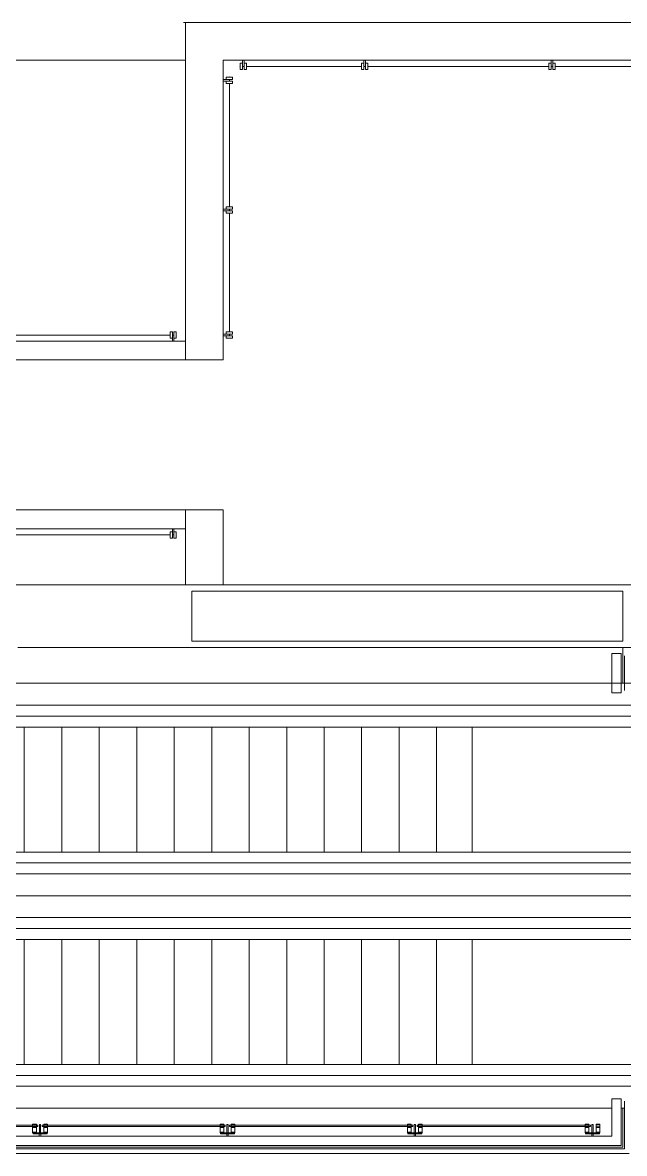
# Model space of a CAD drawing. Header units: inches. Extents: x -3410 to 5259, y -1080 to 3208.
# Drawn here: x 1436.6 to 1629.3, y 2806.8 to 3168.8 of the extents above; entities that cross this region are included whole.
import ezdxf

# ---------------------------------------------------------------- set-up
doc = ezdxf.new("R2010")
doc.units = ezdxf.units.IN
doc.header["$LTSCALE"] = 48
doc.header["$MEASUREMENT"] = 0
doc.layers.add('Venue-Text-Facility', color=7, linetype='Continuous', lineweight=5)
doc.layers.add('Venue-Walls and Doors', color=7, linetype='Continuous', lineweight=5)

msp = doc.modelspace()

# ---------------------------------------------------------------- linework, layer by layer
at = {"layer": 'Venue-Text-Facility', "color": 7, "linetype": 'Continuous', "lineweight": 5, "transparency": 33554687}
msp.add_line((1488.1, 3168.75), (1794.75, 3168.75), dxfattribs=at)
at = {"layer": 'Venue-Walls and Doors', "linetype": 'Continuous'}
for p, q in [((1488.78, 3168.75), (1488.78, 3060.75)), ((1129.28, 3156.75), (1488.78, 3156.75)), ((1500.78, 3156.75), (1500.78, 3060.75)), ((1500.78, 3156.75), (1783.43, 3156.75)), ((1545.85, 3156.75), (1545.85, 3153.75)), ((1546.35, 3156.75), (1546.35, 3153.75)), ((1605.85, 3156.75), (1605.85, 3153.75)), ((1606.35, 3156.75), (1606.35, 3153.75)), ((1507.53, 3154.75), (1507.03, 3154.75)), ((1508.28, 3154.75), (1545.1, 3154.75)), ((1545.85, 3154.75), (1546.35, 3154.75)), ((1605.1, 3154.75), (1547.1, 3154.75)), ((1605.85, 3154.75), (1606.35, 3154.75)), ((1607.1, 3154.75), (1665.1, 3154.75)), ((1500.78, 3150.5), (1503.78, 3150.5)), ((1500.78, 3150), (1503.78, 3150)), ((1502.78, 3150), (1502.78, 3150.5)), ((1502.78, 3149.25), (1502.78, 3109.75)), ((1500.78, 3109), (1503.78, 3109)), ((1500.78, 3108.5), (1503.78, 3108.5)), ((1502.78, 3108.5), (1502.78, 3109)), ((1502.78, 3107.75), (1502.78, 3069.75)), ((1484.53, 3069.75), (1484.53, 3066.75)), ((1485.03, 3069.75), (1485.03, 3066.75)), ((1129.28, 3066.75), (1488.78, 3066.75)), ((1430.03, 3068.75), (1483.78, 3068.75)), ((1485.03, 3068.75), (1484.53, 3068.75)), ((1500.78, 3069), (1503.78, 3069)), ((1500.78, 3068.5), (1503.78, 3068.5)), ((1502.78, 3068.5), (1502.78, 3069)), ((1117.28, 3060.75), (1500.78, 3060.75)), ((1117.28, 3012.75), (1500.78, 3012.75)), ((1488.78, 3012.75), (1488.78, 2988.75)), ((1500.78, 3012.75), (1500.78, 2988.75)), ((1129.28, 3006.75), (1488.78, 3006.75)), ((1430.03, 3004.75), (1483.78, 3004.75)), ((1485.03, 3004.75), (1484.53, 3004.75)), ((1795.43, 2988.75), (822.63, 2988.75)), ((1435.03, 2968.75), (1786.43, 2968.75)), ((1628.78, 2957.25), (1628.78, 2968.75)), ((1625.25, 2966.75), (1625.25, 2954.25)), ((1625.25, 2966.75), (1628.26, 2966.75)), ((1628.26, 2966.75), (1628.26, 2954.25)), ((1629.25, 2966), (1629.25, 2955)), ((967.13, 2957.25), (1675.01, 2957.25)), ((1625.25, 2954.25), (1628.26, 2954.25)), ((948.26, 2950.25), (1665.88, 2950.25)), ((1665.88, 2946.75), (948.26, 2946.75)), ((1647.01, 2943.25), (967.13, 2943.25)), ((1437.13, 2903.24), (1437.13, 2943.24)), ((1449.13, 2903.24), (1449.13, 2943.24)), ((1461.13, 2903.24), (1461.13, 2943.24)), ((1473.13, 2903.24), (1473.13, 2943.24)), ((1485.13, 2903.24), (1485.13, 2943.24)), ((1497.13, 2903.24), (1497.13, 2943.24)), ((1509.13, 2903.24), (1509.13, 2943.24)), ((1521.13, 2903.24), (1521.13, 2943.24)), ((1533.13, 2903.24), (1533.13, 2943.24)), ((1545.13, 2903.24), (1545.13, 2943.24)), ((1557.13, 2903.24), (1557.13, 2943.24)), ((1569.13, 2903.24), (1569.13, 2943.24)), ((1580.51, 2903.25), (1580.51, 2943.25)), ((1647.01, 2903.24), (967.13, 2903.24)), ((1665.88, 2899.74), (948.26, 2899.75)), ((948.26, 2896.25), (1665.88, 2896.24)), ((1675.01, 2889.26), (967.13, 2889.26)), ((948.26, 2882.25), (1665.88, 2882.25)), ((1665.88, 2878.75), (948.26, 2878.75)), ((1647.01, 2875.25), (967.13, 2875.25)), ((1437.13, 2835.24), (1437.13, 2875.24)), ((1449.13, 2835.24), (1449.13, 2875.24)), ((1461.13, 2835.24), (1461.13, 2875.24)), ((1473.13, 2835.24), (1473.13, 2875.24)), ((1485.13, 2835.24), (1485.13, 2875.24)), ((1497.13, 2835.24), (1497.13, 2875.24)), ((1509.13, 2835.24), (1509.13, 2875.24)), ((1521.13, 2835.24), (1521.13, 2875.24)), ((1533.13, 2835.24), (1533.13, 2875.24)), ((1545.13, 2835.24), (1545.13, 2875.24)), ((1557.13, 2835.24), (1557.13, 2875.24)), ((1569.13, 2835.24), (1569.13, 2875.24)), ((1580.51, 2835.25), (1580.51, 2875.25)), ((967.13, 2835.25), (1647.01, 2835.25)), ((948.26, 2831.75), (1665.88, 2831.75)), ((1665.88, 2828.25), (948.26, 2828.25)), ((1625.25, 2824.25), (1625.25, 2812.28)), ((1625.25, 2824.25), (1628.26, 2824.25)), ((1628.26, 2824.25), (1628.26, 2809.27)), ((1629.25, 2823.5), (1629.25, 2808.28)), ((1628.26, 2821.25), (1629.25, 2821.25)), ((1628.78, 2821.25), (1628.78, 2808.75)), ((1439.79, 2813.4), (1439.79, 2816.09)), ((1439.79, 2816.09), (1440.98, 2816.09)), ((1440.98, 2815.9), (1439.79, 2815.9)), ((1440.98, 2815.28), (1439.79, 2815.28)), ((1440.98, 2815.09), (1439.79, 2815.09)), ((1440.98, 2813.59), (1439.79, 2813.59)), ((1444.54, 2813.4), (1439.79, 2813.4)), ((1439.92, 2813.03), (1439.92, 2813.4)), ((1444.42, 2813.03), (1439.92, 2813.03)), ((1440.98, 2816.09), (1440.98, 2813.4)), ((1441.92, 2812.28), (1441.92, 2813.03)), ((1441.98, 2813.4), (1441.98, 2816.03)), ((1441.98, 2816.03), (1442.36, 2816.03)), ((1442.36, 2816.03), (1442.36, 2813.4)), ((1442.42, 2813.03), (1442.42, 2812.28)), ((1443.36, 2813.4), (1443.36, 2816.09)), ((1443.36, 2816.09), (1444.54, 2816.09)), ((1443.36, 2815.9), (1444.54, 2815.9)), ((1443.36, 2815.28), (1444.54, 2815.28)), ((1443.36, 2815.09), (1444.54, 2815.09)), ((1443.36, 2813.59), (1444.54, 2813.59)), ((1444.42, 2813.4), (1444.42, 2813.03)), ((1444.54, 2816.09), (1444.54, 2813.4)), ((1499.79, 2813.4), (1499.79, 2816.09)), ((1499.79, 2816.09), (1500.98, 2816.09)), ((1500.98, 2815.9), (1499.79, 2815.9)), ((1500.98, 2815.28), (1499.79, 2815.28)), ((1500.98, 2815.09), (1499.79, 2815.09)), ((1500.98, 2813.59), (1499.79, 2813.59)), ((1504.54, 2813.4), (1499.79, 2813.4)), ((1499.92, 2813.03), (1499.92, 2813.4)), ((1504.42, 2813.03), (1499.92, 2813.03)), ((1500.98, 2816.09), (1500.98, 2813.4)), ((1501.92, 2812.28), (1501.92, 2813.03)), ((1501.98, 2813.4), (1501.98, 2816.03)), ((1501.98, 2816.03), (1502.36, 2816.03)), ((1502.36, 2816.03), (1502.36, 2813.4)), ((1502.42, 2813.03), (1502.42, 2812.28)), ((1503.36, 2813.4), (1503.36, 2816.09)), ((1503.36, 2816.09), (1504.54, 2816.09)), ((1503.36, 2815.9), (1504.54, 2815.9)), ((1503.36, 2815.28), (1504.54, 2815.28)), ((1503.36, 2815.09), (1504.54, 2815.09)), ((1503.36, 2813.59), (1504.54, 2813.59)), ((1504.42, 2813.4), (1504.42, 2813.03)), ((1504.54, 2816.09), (1504.54, 2813.4)), ((1559.79, 2813.4), (1559.79, 2816.09)), ((1559.79, 2816.09), (1560.98, 2816.09)), ((1560.98, 2815.9), (1559.79, 2815.9)), ((1560.98, 2815.28), (1559.79, 2815.28)), ((1560.98, 2815.09), (1559.79, 2815.09)), ((1560.98, 2813.59), (1559.79, 2813.59)), ((1564.54, 2813.4), (1559.79, 2813.4)), ((1559.92, 2813.03), (1559.92, 2813.4)), ((1564.42, 2813.03), (1559.92, 2813.03)), ((1560.98, 2816.09), (1560.98, 2813.4)), ((1561.92, 2812.28), (1561.92, 2813.03)), ((1561.98, 2813.4), (1561.98, 2816.03)), ((1561.98, 2816.03), (1562.36, 2816.03)), ((1562.36, 2816.03), (1562.36, 2813.4)), ((1562.42, 2813.03), (1562.42, 2812.28)), ((1563.36, 2813.4), (1563.36, 2816.09)), ((1563.36, 2816.09), (1564.54, 2816.09)), ((1563.36, 2815.9), (1564.54, 2815.9)), ((1563.36, 2815.28), (1564.54, 2815.28)), ((1563.36, 2815.09), (1564.54, 2815.09)), ((1563.36, 2813.59), (1564.54, 2813.59)), ((1564.42, 2813.4), (1564.42, 2813.03)), ((1564.54, 2816.09), (1564.54, 2813.4)), ((1616.68, 2813.4), (1616.68, 2816.09)), ((1616.68, 2816.09), (1617.86, 2816.09)), ((1617.86, 2815.9), (1616.68, 2815.9)), ((1617.86, 2815.28), (1616.68, 2815.28)), ((1617.86, 2815.09), (1616.68, 2815.09)), ((1617.86, 2813.59), (1616.68, 2813.59)), ((1621.43, 2813.4), (1616.68, 2813.4)), ((1616.8, 2813.03), (1616.8, 2813.4)), ((1621.3, 2813.03), (1616.8, 2813.03)), ((1617.86, 2816.09), (1617.86, 2813.4)), ((1618.8, 2812.28), (1618.8, 2813.03)), ((1618.86, 2813.4), (1618.86, 2816.03)), ((1618.86, 2816.03), (1619.24, 2816.03)), ((1619.24, 2816.03), (1619.24, 2813.4)), ((1619.3, 2813.03), (1619.3, 2812.28)), ((1620.24, 2813.4), (1620.24, 2816.09)), ((1620.24, 2816.09), (1621.43, 2816.09)), ((1620.24, 2815.9), (1621.43, 2815.9)), ((1620.24, 2815.28), (1621.43, 2815.28)), ((1620.24, 2815.09), (1621.43, 2815.09)), ((1620.24, 2813.59), (1621.43, 2813.59)), ((1621.3, 2813.4), (1621.3, 2813.03)), ((1621.43, 2816.09), (1621.43, 2813.4)), ((1628.26, 2809.27), (843.16, 2809.27)), ((1625.25, 2812.28), (846.16, 2812.28)), ((1630.75, 2806.78), (840.66, 2806.78)), ((1629.25, 2808.28), (842.16, 2808.28)), ((842.63, 2808.75), (1628.78, 2808.75))]:
    msp.add_line(p, q, dxfattribs=at)
at = {"layer": 'Venue-Walls and Doors', "linetype": 'Continuous', "flags": 128}
for points in [[(1507.03, 3155.75), (1506.28, 3155.75), (1506.28, 3153.75), (1507.03, 3153.75), (1507.03, 3156.75)], [(1507.53, 3155.75), (1508.28, 3155.75), (1508.28, 3153.75), (1507.53, 3153.75), (1507.53, 3156.75)], [(1545.85, 3153.75), (1545.1, 3153.75), (1545.1, 3155.75), (1545.85, 3155.75)], [(1546.35, 3153.75), (1547.1, 3153.75), (1547.1, 3155.75), (1546.35, 3155.75)], [(1605.85, 3153.75), (1605.1, 3153.75), (1605.1, 3155.75), (1605.85, 3155.75)], [(1606.35, 3153.75), (1607.1, 3153.75), (1607.1, 3155.75), (1606.35, 3155.75)], [(1503.78, 3150.5), (1503.78, 3151.25), (1501.78, 3151.25), (1501.78, 3150.5)], [(1503.78, 3150), (1503.78, 3149.25), (1501.78, 3149.25), (1501.78, 3150)], [(1503.78, 3109), (1503.78, 3109.75), (1501.78, 3109.75), (1501.78, 3109)], [(1503.78, 3108.5), (1503.78, 3107.75), (1501.78, 3107.75), (1501.78, 3108.5)], [(1484.53, 3067.75), (1483.78, 3067.75), (1483.78, 3069.75), (1484.53, 3069.75)], [(1485.03, 3067.75), (1485.78, 3067.75), (1485.78, 3069.75), (1485.03, 3069.75)], [(1503.78, 3069), (1503.78, 3069.75), (1501.78, 3069.75), (1501.78, 3069)], [(1503.78, 3068.5), (1503.78, 3067.75), (1501.78, 3067.75), (1501.78, 3068.5)], [(1484.53, 3005.75), (1483.78, 3005.75), (1483.78, 3003.75), (1484.53, 3003.75), (1484.53, 3006.75)], [(1485.03, 3005.75), (1485.78, 3005.75), (1485.78, 3003.75), (1485.03, 3003.75), (1485.03, 3006.75)], [(967.13, 2828.25), (967.13, 2821.25), (1625.25, 2821.25)]]:
    msp.add_lwpolyline(points, dxfattribs=at)
for points in [[(1490.78, 2986.75), (1628.78, 2986.75), (1628.78, 2970.75), (1490.78, 2970.75)], [(1382.86, 2815.84), (1441.48, 2815.84), (1441.48, 2815.34), (1382.86, 2815.34)], [(1442.86, 2815.84), (1501.48, 2815.84), (1501.48, 2815.34), (1442.86, 2815.34)], [(1502.86, 2815.84), (1561.48, 2815.84), (1561.48, 2815.34), (1502.86, 2815.34)], [(1562.86, 2815.84), (1618.36, 2815.84), (1618.36, 2815.34), (1562.86, 2815.34)]]:
    msp.add_lwpolyline(points, close=True, dxfattribs=at)
at = {"layer": 'Venue-Walls and Doors', "linetype": 'Continuous'}
for centre, start, end in [((1506.28, 3154.75), 90, 270), ((1502.78, 3151.25), 0, 180)]:
    msp.add_arc(centre, 0.125, start, end, dxfattribs=at)

doc.saveas('drawing.dxf')
